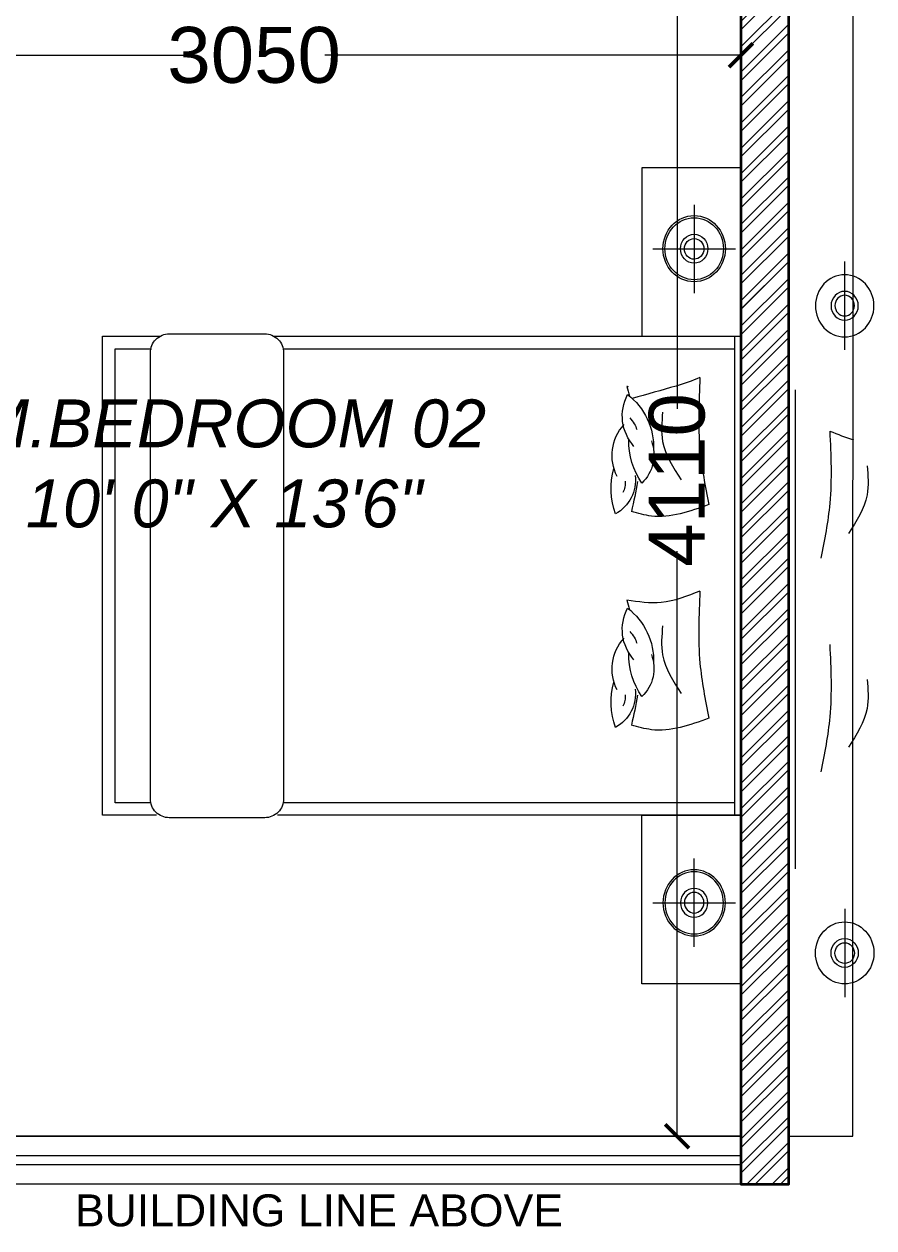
# Model space of a CAD drawing. Header units: millimetres. Extents: x 69529 to 85301, y 41669 to 59279.
# Drawn here: x 82639 to 85301, y 50037 to 53807 of the extents above; entities that cross this region are included whole.
import ezdxf

# ---------------------------------------------------------------- set-up
doc = ezdxf.new("R2010")
doc.units = ezdxf.units.MM
for name, color, linetype, lineweight in [('DA_CARPET AREA RERA', 30, 'Continuous', 9), ('DA_Text 1', 200, 'Continuous', 9), ('DA_TEXT IN SQ.FT', 193, 'Continuous', 9), ('DA_WALL', 7, 'Continuous', 35), ('DA_WINDOW', 4, 'Continuous', 9)]:
    doc.layers.add(name, color=color, linetype=linetype, lineweight=lineweight)
for name, color, linetype, lineweight, true_color in [('DA_DIMENSION', 7, 'Continuous', 5, 0x474747), ('DA_FURNITURE', 7, 'Continuous', 5, 0x666666), ('DA_FURNITURE HIDDEN', 7, 'Continuous', 5, 0x666666), ('DA_HATCH', 7, 'Continuous', 5, 0x545454)]:
    doc.layers.add(name, color=color, linetype=linetype, lineweight=lineweight, true_color=true_color)
doc.styles.add('MtXpl_Arial', font='ArialItalic.ttf')
doc.styles.get("Standard").update_dxf_attribs({"font": 'Arial.ttf'})
doc.dimstyles.get("Standard").update_dxf_attribs({"dimtxt": 0.18, "dimasz": 0.18, "dimexe": 0.18, "dimexo": 0.0625, "dimgap": 0.09, "dimtad": 0, "dimtih": 1, "dimtoh": 1, "dimdec": 4, "dimzin": 0, "dimdsep": 46, "dimtxsty": 'Standard', "dimcen": 0.09, "dimadec": 0, "dimazin": 0, "dimtfac": 1, "dimtdec": 4, "dimtofl": 0, "dimtmove": 0, "dimatfit": 3, "dimfxl": 1, "dimtolj": 1, "dimtzin": 0, "dimarcsym": 0})

# ---------------------------------------------------------------- blocks, each defined once
blk = doc.blocks.new('r6u57i')
at = {"layer": 'DA_FURNITURE'}
for p, q in [((5206.7514, -661.3312), (5205.2886, -661.3312)), ((5205.2886, -661.3312), (5205.2886, -662.8312)), ((5205.3084, -661.3312), (5205.3084, -662.8312)), ((5206.7225, -661.3707), (5205.3084, -661.3707)), ((5205.3084, -662.7917), (5206.7214, -662.7917)), ((5205.2886, -662.8312), (5206.7402, -662.8312))]:
    blk.add_line(p, q, dxfattribs=at)
blk.add_lwpolyline([(5206.7804, -662.8388), (5207.0795, -662.8388, 0.414214), (5207.1387, -662.7796), (5207.1387, -661.3828, 0.414214), (5207.0795, -661.3236), (5206.7804, -661.3236, 0.414214), (5206.7212, -661.3828), (5206.7212, -662.7796, 0.414214)], format="xyb", close=True, dxfattribs=at)
for points in [[(5207.1197, -662.8312), (5207.2886, -662.8312), (5207.2886, -661.3312), (5207.1085, -661.3312)], [(5207.1386, -662.7917), (5207.2492, -662.7917), (5207.2492, -661.3707), (5207.1351, -661.3707)]]:
    blk.add_lwpolyline(points, dxfattribs=at)
for centre, radius, start, end in [((5205.7706, -661.6792), 0.2086, 127.4996, 181.9562), ((5205.5177, -661.5806), 0.1425, 318.0376, 27.9659), ((5205.5499, -661.7044), 0.1425, 332.6513, 42.5796), ((5205.6824, -661.7027), 0.1214, 158.8001, 226.6357), ((5205.4134, -661.6618), 0.2262, 325.17, 1.8099), ((5205.4694, -661.8094), 0.2262, 339.7837, 16.4236), ((5205.7401, -661.7811), 0.1214, 173.4138, 241.2494), ((5205.7706, -662.3479), 0.2086, 127.4996, 181.9562), ((5205.5177, -662.2493), 0.1425, 318.0376, 27.9659), ((5205.5499, -662.3732), 0.1425, 332.6513, 42.5796), ((5205.6824, -662.3714), 0.1214, 158.8001, 226.6357), ((5205.4134, -662.3305), 0.2262, 325.17, 1.8099), ((5205.7401, -662.4498), 0.1214, 173.4138, 241.2494), ((5205.4694, -662.4781), 0.2262, 339.7837, 16.4236)]:
    blk.add_arc(centre, radius, start, end, dxfattribs=at)
for points in [[(5205.417, -661.4603), (5205.417, -661.6863), (5205.3888, -661.8584)], [(5205.5339, -661.569), (5205.5339, -661.6604), (5205.4755, -661.781)], [(5205.3888, -661.8584), (5205.5692, -661.8944), (5205.6319, -661.8797)], [(5205.417, -662.129), (5205.417, -662.3551), (5205.3888, -662.5272)], [(5205.417, -662.129), (5205.5381, -662.165), (5205.6462, -662.1573)], [(5205.5339, -662.2377), (5205.5339, -662.3291), (5205.4755, -662.4498)], [(5205.3888, -662.5272), (5205.5692, -662.5631), (5205.6319, -662.5485)]]:
    blk.add_spline(points, degree=3, dxfattribs=at)
for points, knots in [([(5205.417, -661.4603), (5205.4417, -661.4702), (5205.4665, -661.4802), (5205.4916, -661.4872), (5205.4916, -661.4872), (5205.4916, -661.4872), (5205.4916, -661.4872), (5205.5374, -661.5001), (5205.5833, -661.513), (5205.6291, -661.5259)], [0, 0, 0, 0, 3.967367, 3.967367, 3.967367, 3.968693, 3.968693, 3.968693, 11.226423, 11.226423, 11.226423, 11.226423]), ([(5205.6371, -661.5868), (5205.6318, -661.5926), (5205.622, -661.6035), (5205.617, -661.6172), (5205.6147, -661.6235)], [0, 0, 0, 0, 41.531136, 77.340273, 77.340273, 77.340273, 77.340273]), ([(5205.6517, -661.7848), (5205.6513, -661.7909), (5205.6506, -661.8035), (5205.656, -661.8149), (5205.6588, -661.8208)], [0, 0, 0, 0, 31.960762, 66.266463, 66.266463, 66.266463, 66.266463]), ([(5205.6371, -662.2555), (5205.6318, -662.2613), (5205.622, -662.2722), (5205.617, -662.2859), (5205.6147, -662.2923)], [0, 0, 0, 0, 41.531136, 77.340273, 77.340273, 77.340273, 77.340273]), ([(5205.6517, -662.4536), (5205.6513, -662.4597), (5205.6506, -662.4722), (5205.656, -662.4836), (5205.6588, -662.4896)], [0, 0, 0, 0, 31.960762, 66.266463, 66.266463, 66.266463, 66.266463])]:
    blk.add_open_spline(points, degree=3, knots=knots, dxfattribs=at)
for points in [[(5205.6462, -661.4886), (5205.6433, -661.4986), (5205.6403, -661.5086), (5205.6374, -661.5187)], [(5205.6412, -661.4893), (5205.6429, -661.4891), (5205.6445, -661.4888), (5205.6462, -661.4886)], [(5205.6126, -661.7864), (5205.6176, -661.8175), (5205.6246, -661.8486), (5205.6319, -661.8797)], [(5205.6462, -662.1573), (5205.6433, -662.1673), (5205.6403, -662.1774), (5205.6374, -662.1874)], [(5205.6126, -662.4552), (5205.6176, -662.4862), (5205.6246, -662.5174), (5205.6319, -662.5485)]]:
    blk.add_open_spline(points, degree=3, dxfattribs=at)
blk = doc.blocks.new('A$C3A1814D5')
at = {"layer": 'DA_FURNITURE'}
for p, q in [((12.8, 12.82), (1.13, 1.18)), ((12.43, 1.53), (1.51, 12.47))]:
    blk.add_line(p, q, dxfattribs=at)
at = {"layer": 'DA_FURNITURE', "extrusion": (0, 0, -1)}
for centre, major_axis in [((6.99, 7.02), (4.37, 4.37)), ((6.97, 7), (1.37, 1.36))]:
    blk.add_ellipse(centre, major_axis=major_axis, ratio=0.943982, dxfattribs=at)
for major_axis in [(-4.1, -4.09), (-1.91, -1.91)]:
    blk.add_ellipse((6.99, 7.02), major_axis=major_axis, ratio=0.943982, start_param=3.141593, end_param=9.424778, dxfattribs=at)
blk = doc.blocks.new('_ArchTick')
at = {"color": 0, "linetype": 'ByBlock', "const_width": 0.15}
blk.add_lwpolyline([(-0.5, -0.5), (0.5, 0.5)], dxfattribs=at)
blk = doc.blocks.new('*D195')
at = {"layer": 'DA_DIMENSION', "transparency": 16777216}
for p, q in [((-16158.7, 94761.5), (-16358.8, 94761.5)), ((-16358.6, 94761.5), (-16358.6, 92929.5)), ((-16358.6, 90651.5), (-16358.6, 92483.5)), ((-16158.7, 90651.5), (-16358.8, 90651.5))]:
    blk.add_line(p, q, dxfattribs=at)
at = {"layer": 'Defpoints', "color": 0, "transparency": 16777216}
for p in [(-16158.6, 94761.5), (-16358.6, 90651.5), (-16158.6, 90651.5)]:
    blk.add_point(p, dxfattribs=at)
at = {"layer": 'DA_DIMENSION', "transparency": 16777216, "xscale": 75, "yscale": 75, "zscale": 75}
for p, rotation in [((-16358.6, 94761.5), 90), ((-16358.6, 90651.5), 270)]:
    blk.add_blockref('_ArchTick', p, dxfattribs=dict(at, rotation=rotation))
at = {"layer": 'DA_DIMENSION', "color": 7, "transparency": 16777216, "insert": (-16358.6, 92706.5), "char_height": 175, "attachment_point": 5, "rotation": 90}
blk.add_mtext('\\A1;4110', dxfattribs=at)
blk = doc.blocks.new('*D206')
at = {"layer": 'DA_DIMENSION', "transparency": 16777216}
for p, q in [((-19208.6, 93836.6), (-19208.6, 94036.6)), ((-19208.6, 94036.4), (-17905.5, 94036.4)), ((-16158.6, 94036.4), (-17461.7, 94036.4)), ((-16158.6, 93836.6), (-16158.6, 94036.6))]:
    blk.add_line(p, q, dxfattribs=at)
at = {"layer": 'Defpoints', "color": 0, "transparency": 16777216}
for p in [(-16158.6, 94036.4), (-19208.6, 93836.5), (-16158.6, 93836.5)]:
    blk.add_point(p, dxfattribs=at)
at = {"layer": 'DA_DIMENSION', "transparency": 16777216, "xscale": 75, "yscale": 75, "zscale": 75, "rotation": 180}
blk.add_blockref('_ArchTick', (-19208.6, 94036.4), dxfattribs=at)
at = {"layer": 'DA_DIMENSION', "transparency": 16777216, "xscale": 75, "yscale": 75, "zscale": 75}
blk.add_blockref('_ArchTick', (-16158.6, 94036.4), dxfattribs=at)
at = {"layer": 'DA_DIMENSION', "color": 7, "transparency": 16777216, "insert": (-17683.6, 94036.4), "char_height": 175, "attachment_point": 5}
blk.add_mtext('\\A1;3050', dxfattribs=at)
blk = doc.blocks.new('fsdaafdh')
at = {"layer": 'DA_DIMENSION'}
dim = blk.add_linear_dim(base=(-16358.5903, 90651.52535), p1=(-16158.59418, 94761.52535), p2=(-16158.59418, 90651.52535), angle=90, dimstyle='Standard', dxfattribs=at)
dim.commit()
dim.dimension.update_dxf_attribs({"geometry": '*D195', "text_midpoint": (-16358.5903, 92706.52535)})
dim = blk.add_linear_dim(base=(-16158.59418, 94036.39172), p1=(-19208.59418, 93836.52535), p2=(-16158.59418, 93836.52535), dimstyle='Standard', dxfattribs=at)
dim.commit()
dim.dimension.update_dxf_attribs({"geometry": '*D206', "text_midpoint": (-17683.59418, 94036.39172)})

msp = doc.modelspace()

# ---------------------------------------------------------------- hatches: boundary and pattern name
at = {"layer": 'DA_HATCH'}
h = msp.add_hatch(dxfattribs=at)
h.set_pattern_fill('ANSI32', color=256, scale=150)
h.set_pattern_definition([(45, (101042.82, -215688.83), (-39.774756, 39.774756), []), (45, (101069.34, -215688.83), (-39.774756, 39.774756), [])])
h.paths.add_polyline_path([(78084.22813, 58058.9767), (78084.22813, 54438.9767), (77959.22813, 54438.9767), (77959.22813, 58058.9767), (77649.22813, 58058.9767), (77649.22813, 58208.9767), (77959.22813, 58208.9767), (77959.22813, 58958.9767), (77959.22813, 59108.9767), (78109.22813, 59108.9767), (78109.22813, 58208.9767), (78449.22813, 58208.9767), (78449.22813, 58058.9767)])
h.paths.add_polyline_path([(76589.22813, 58058.9767), (76899.22813, 58058.9767), (76899.22813, 58208.9767), (76614.22813, 58208.9767), (76614.22813, 58958.9767), (76614.22813, 59108.9767), (76464.22813, 59108.9767), (76464.22813, 58058.9767), (76464.22813, 57908.9767), (76589.22813, 57908.9767)])
h.paths.add_polyline_path([(80214.22813, 58058.9767), (80214.22813, 54438.9767), (80339.22813, 54438.9767), (80339.22813, 58058.9767), (80649.22813, 58058.9767), (80649.22813, 58208.9767), (80339.22813, 58208.9767), (80339.22813, 58958.9767), (80339.22813, 59108.9767), (80189.22813, 59108.9767), (80189.22813, 58208.9767), (79849.22813, 58208.9767), (79849.22813, 58058.9767)])
h.paths.add_polyline_path([(81709.22424, 58208.9767), (81709.22813, 58953.9767), (81709.22813, 59108.9767), (81859.22813, 59108.9767), (81859.22813, 58208.9767)])
h.paths.add_polyline_path([(81399.22813, 58058.9767), (81399.22813, 58208.9767), (81709.22813, 58208.9767), (81709.22813, 58058.9767)], flags=17)
h.paths.add_polyline_path([(81834.22813, 57008.9767), (81834.22813, 55458.9767), (81089.22813, 55458.9767), (81089.22813, 55583.9767), (81709.22813, 55583.9767), (81709.22813, 57008.9767)])
h.paths.add_polyline_path([(75709.22813, 54558.9767), (77039.22813, 54558.9767), (77039.22813, 54433.9767), (75709.22813, 54433.9767)])
h.paths.add_polyline_path([(76464.22813, 57008.9767), (76464.22813, 55458.9767), (77209.22813, 55458.9767), (77209.22813, 55583.9767), (76589.22813, 55583.9767), (76589.22813, 57008.9767)])
h.paths.add_polyline_path([(73414.22813, 54558.9767), (73264.22813, 54558.9767), (73264.22813, 56708.9767), (73414.22813, 56708.9767)])
h.paths.add_polyline_path([(73494.22813, 58678.9767), (73414.22813, 58678.9767), (73414.22813, 57908.9767), (73264.22813, 57908.9767), (73264.22813, 59108.9767), (73494.22813, 59108.9767)])
h.paths.add_polyline_path([(80214.22813, 49553.97669), (80214.22813, 50783.9767), (80214.22813, 53508.9767), (81834.22813, 53508.9767), (81834.22813, 53383.9767), (80339.22813, 53383.9767), (80339.22813, 50933.9767), (80649.22813, 50933.9767), (80649.22813, 50783.9767), (80364.22813, 50783.9767), (80364.22813, 47608.95613), (80134.22813, 47608.97669), (80134.22813, 47758.97669), (80214.22812, 47758.97669)])
h.paths.add_polyline_path([(81709.22813, 50933.9767), (81399.22813, 50933.9767), (81399.22813, 50783.9767), (81709.22813, 50783.9767)], flags=17)
h.paths.add_polyline_path([(81709.22813, 50783.9767), (81709.22813, 49703.97669), (81709.22813, 49553.97669), (81859.22813, 49553.97669), (81859.22813, 50173.9767), (81939.22813, 50173.9767), (81939.22813, 50323.9767), (81859.22813, 50323.9767), (81859.22813, 50783.9767)])
h.paths.add_polyline_path([(77299.22813, 47758.9767), (77299.22813, 47608.9767), (76909.22813, 47608.9767), (76909.22813, 47758.9767)])
edge = h.paths.add_edge_path()
edge.add_line((85034.22813, 50163.9767), (85034.22813, 54433.9767))
edge.add_line((85034.22813, 54433.9767), (85034.22813, 54558.9767))
edge.add_line((85034.22813, 54558.9767), (85034.22813, 58828.9767))
edge.add_line((85034.22813, 58828.9767), (84884.22813, 58828.9767))
edge.add_line((84884.22813, 58828.9767), (84884.22813, 54558.9767))
edge.add_line((84884.22813, 54558.9767), (81259.22813, 54558.9767))
edge.add_line((81259.22813, 54558.9767), (81259.22813, 54433.9767))
edge.add_line((81259.22813, 54433.9767), (84884.22813, 54433.9767))
edge.add_line((84884.22813, 54433.9767), (84884.22813, 50173.9767))
edge.add_line((84884.22813, 50173.9767), (85034.22813, 50173.9767))
h.paths.add_polyline_path([(81834.22813, 51983.9767), (81834.22813, 52638.9767), (81709.22813, 52638.9767), (81709.22813, 51983.9767)], flags=17)

# ---------------------------------------------------------------- linework, layer by layer
at = {"layer": 'DA_CARPET AREA RERA'}
msp.add_line((85034.22813, 58678.9767), (85034.22813, 50323.9767), dxfattribs=at)
msp.add_lwpolyline([(74019.22813, 48978.9767), (74169.22813, 48978.9767), (75709.22813, 48978.9767), (75709.02425, 54558.9767), (73414.22813, 54558.9767), (73414.22813, 58678.9767), (76464.22813, 58678.9767), (76464.22813, 58058.9767), (81709.22813, 58058.9767), (81859.22813, 58058.9767), (81859.22813, 58678.9767), (84884.22813, 58678.9767), (84884.22813, 50323.9767), (81859.22813, 50323.9767), (81859.22813, 50933.9767), (80214.22813, 50933.9767), (80214.22812, 47758.97669), (80214.22813, 47608.97669), (77214.22813, 47608.9767), (77214.22813, 47758.9767), (74019.22813, 47758.9767), (74019.22813, 48818.9767)], close=True, dxfattribs=at)
at = {"layer": 'DA_FURNITURE'}
for p, q in [((85034.22352, 52661.14416), (85034.22352, 53188.64646)), ((85209.22352, 52786.73577), (85209.22352, 53063.04964)), ((85034.21429, 52661.14416), (85034.21429, 51161.14416)), ((85053.95114, 52661.14416), (85053.95114, 51161.14416)), ((85034.22813, 51161.15338), (85034.22813, 50633.65107)), ((85209.22813, 51035.56177), (85209.22813, 50759.2479))]:
    msp.add_line(p, q, dxfattribs=at)
at = {"layer": 'DA_FURNITURE', "extrusion": (0, 0, -1)}
for major_axis in [(0, 97.11177), (0, 45.31882)]:
    msp.add_ellipse((85209.22352, 52924.32163), major_axis=major_axis, ratio=0.9439821323, start_param=3.1415926536, end_param=9.4247779608, dxfattribs=at)
msp.add_ellipse((85209.22352, 52924.89271), major_axis=(0, -32.37059), ratio=0.9439821323, dxfattribs=at)
at = {"layer": 'DA_FURNITURE'}
for major_axis in [(0, -97.11177), (0, -45.31882)]:
    msp.add_ellipse((85209.22813, 50897.97591), major_axis=major_axis, ratio=0.9439821323, start_param=3.1415926536, end_param=9.4247779608, dxfattribs=at)
msp.add_ellipse((85209.22813, 50897.40483), major_axis=(0, 32.37059), ratio=0.9439821323, dxfattribs=at)
for points in [[(85162.59116, 52532.03955), (85162.59116, 52306.0009), (85134.36647, 52133.9033)], [(85279.49485, 52423.37005), (85279.49485, 52331.95491), (85221.05154, 52211.28695)], [(85162.59116, 51863.29946), (85162.59116, 51637.26082), (85134.36647, 51465.16321)], [(85279.49485, 51754.62996), (85279.49485, 51663.21482), (85221.05154, 51542.54687)]]:
    msp.add_spline(points, degree=3, dxfattribs=at)
for points in [[(85162.59116, 52532.03955), (85187.33889, 52522.10908), (85212.08663, 52512.1786), (85237.1491, 52505.12947)], [(85237.1491, 52505.12947), (85237.15748, 52505.12712), (85237.16585, 52505.12476), (85237.17423, 52505.12241)]]:
    msp.add_open_spline(points, degree=3, dxfattribs=at)
at = {"layer": 'DA_FURNITURE HIDDEN'}
for points in [[(84884.22946, 53356.47208), (84884.22946, 53356.47208), (84884.22946, 53356.47208), (84884.22946, 53356.46978), (84574.22316, 53356.47439), (84574.22316, 52828.97208), (84884.22946, 52828.9767)], [(84884.22946, 50801.48361), (84884.22946, 50801.48361), (84884.22946, 50801.48361), (84884.22946, 50801.48361), (84574.22316, 50801.479), (84574.22316, 51328.98131), (84884.22946, 51328.9767)]]:
    msp.add_lwpolyline(points, close=True, dxfattribs=at)
at = {"layer": 'DA_HATCH'}
for p, q in [((85234.62643, 54433.7967), (85234.62643, 52379.1586)), ((85034.22813, 53496.34169), (85034.22813, 53709.02306)), ((85234.62643, 50324.1567), (85234.62643, 52378.79479)), ((85034.29063, 50323.9767), (85234.80643, 50323.9767))]:
    msp.add_line(p, q, dxfattribs=at)
at = {"layer": 'DA_HATCH', "linetype": 'Continuous', "ltscale": 2}
for p, q in [((84884.22813, 53788.36142), (85034.22813, 53938.36142)), ((84884.22813, 53735.32841), (85034.22813, 53885.32841)), ((84884.22813, 53708.81191), (85034.22813, 53858.81191)), ((84884.22813, 53655.7789), (85034.22813, 53805.7789)), ((84884.22813, 53629.26239), (85034.22813, 53779.26239)), ((84884.22813, 53576.22938), (85034.22813, 53726.22938)), ((84884.22813, 53549.71288), (85034.22813, 53699.71288)), ((84884.22813, 53496.67987), (85034.22813, 53646.67987)), ((84884.22813, 53470.16337), (85034.22813, 53620.16337)), ((84884.22813, 53417.13036), (85034.22813, 53567.13036)), ((84884.22813, 53390.61385), (85034.22813, 53540.61385)), ((84884.22813, 53337.58085), (85034.22813, 53487.58085)), ((84884.22813, 53311.06434), (85034.22813, 53461.06434)), ((84884.22813, 53258.03133), (85034.22813, 53408.03133)), ((84884.22813, 53231.51483), (85034.22813, 53381.51483)), ((84884.22813, 53178.48182), (85034.22813, 53328.48182)), ((84884.22813, 53151.96532), (85034.22813, 53301.96532)), ((84884.22813, 53098.93231), (85034.22813, 53248.93231)), ((84884.22813, 53072.4158), (85034.22813, 53222.4158)), ((84884.22813, 53019.38279), (85034.22813, 53169.38279)), ((84884.22813, 52992.86629), (85034.22813, 53142.86629)), ((84884.22813, 52939.83328), (85034.22813, 53089.83328)), ((84884.22813, 52913.31678), (85034.22813, 53063.31678)), ((84884.22813, 52860.28377), (85034.22813, 53010.28377)), ((84884.22813, 52833.76726), (85034.22813, 52983.76726)), ((84884.22813, 52780.73426), (85034.22813, 52930.73426)), ((84884.22813, 52754.21775), (85034.22813, 52904.21775)), ((84884.22813, 52701.18474), (85034.22813, 52851.18474)), ((84884.22813, 52674.66824), (85034.22813, 52824.66824)), ((84884.22813, 52621.63523), (85034.22813, 52771.63523)), ((84884.22813, 52595.11873), (85034.22813, 52745.11873)), ((84884.22813, 52542.08572), (85034.22813, 52692.08572)), ((84884.22813, 52515.56921), (85034.22813, 52665.56921)), ((84884.22813, 52462.5362), (85034.22813, 52612.5362)), ((84884.22813, 52436.0197), (85034.22813, 52586.0197)), ((84884.22813, 52382.98669), (85034.22813, 52532.98669)), ((84884.22813, 52356.47019), (85034.22813, 52506.47019)), ((84884.22813, 52303.43718), (85034.22813, 52453.43718)), ((84884.22813, 52276.92067), (85034.22813, 52426.92067)), ((84884.22813, 52223.88767), (85034.22813, 52373.88767)), ((84884.22813, 52197.37116), (85034.22813, 52347.37116)), ((84884.22813, 52144.33815), (85034.22813, 52294.33815)), ((84884.22813, 52117.82165), (85034.22813, 52267.82165)), ((84884.22813, 52064.78864), (85034.22813, 52214.78864)), ((84884.22813, 52038.27214), (85034.22813, 52188.27214)), ((84884.22813, 51985.23913), (85034.22813, 52135.23913)), ((84884.22813, 51958.72262), (85034.22813, 52108.72262)), ((84884.22813, 51905.68961), (85034.22813, 52055.68961)), ((84884.22813, 51879.17311), (85034.22813, 52029.17311)), ((84884.22813, 51826.1401), (85034.22813, 51976.1401)), ((84884.22813, 51799.6236), (85034.22813, 51949.6236)), ((84884.22813, 51746.59059), (85034.22813, 51896.59059)), ((84884.22813, 51720.07408), (85034.22813, 51870.07408)), ((84884.22813, 51667.04107), (85034.22813, 51817.04107)), ((84884.22813, 51640.52457), (85034.22813, 51790.52457)), ((84884.22813, 51587.49156), (85034.22813, 51737.49156)), ((84884.22813, 51560.97506), (85034.22813, 51710.97506)), ((84884.22813, 51507.94205), (85034.22813, 51657.94205)), ((84884.22813, 51481.42554), (85034.22813, 51631.42554)), ((84884.22813, 51428.39254), (85034.22813, 51578.39254)), ((84884.22813, 51401.87603), (85034.22813, 51551.87603)), ((84884.22813, 51348.84302), (85034.22813, 51498.84302)), ((84884.22813, 51322.32652), (85034.22813, 51472.32652)), ((84884.22813, 51269.29351), (85034.22813, 51419.29351)), ((84884.22813, 51242.77701), (85034.22813, 51392.77701)), ((84884.22813, 51189.744), (85034.22813, 51339.744)), ((84884.22813, 51163.22749), (85034.22813, 51313.22749)), ((84884.22813, 51110.19448), (85034.22813, 51260.19448)), ((84884.22813, 51083.67798), (85034.22813, 51233.67798)), ((84884.22813, 51030.64497), (85034.22813, 51180.64497)), ((84884.22813, 51004.12847), (85034.22813, 51154.12847)), ((84884.22813, 50951.09546), (85034.22813, 51101.09546)), ((84884.22813, 50924.57895), (85034.22813, 51074.57895)), ((84884.22813, 50871.54595), (85034.22813, 51021.54595)), ((84884.22813, 50845.02944), (85034.22813, 50995.02944)), ((84884.22813, 50791.99643), (85034.22813, 50941.99643)), ((84884.22813, 50765.47993), (85034.22813, 50915.47993)), ((84884.22813, 50712.44692), (85034.22813, 50862.44692)), ((84884.22813, 50685.93042), (85034.22813, 50835.93042)), ((84884.22813, 50632.89741), (85034.22813, 50782.89741)), ((84884.22813, 50606.3809), (85034.22813, 50756.3809)), ((84884.22813, 50553.34789), (85034.22813, 50703.34789)), ((84884.22813, 50526.83139), (85034.22813, 50676.83139)), ((84884.22813, 50473.79838), (85034.22813, 50623.79838)), ((84884.22813, 50447.28188), (85034.22813, 50597.28188)), ((84884.22813, 50394.24887), (85034.22813, 50544.24887)), ((84884.22813, 50367.73236), (85034.22813, 50517.73236)), ((84884.22813, 50314.69936), (85034.22813, 50464.69936)), ((84884.22813, 50288.18285), (85034.22813, 50438.18285)), ((84884.22813, 50235.14984), (85034.22813, 50385.14984)), ((84884.22813, 50208.63334), (85034.22813, 50358.63334)), ((84902.60449, 50173.9767), (85034.22813, 50305.60033)), ((84929.121, 50173.9767), (85034.22813, 50279.08383)), ((84982.15401, 50173.9767), (85034.22813, 50226.05082)), ((85008.67051, 50173.9767), (85034.22813, 50199.53431))]:
    msp.add_line(p, q, dxfattribs=at)
at = {"layer": 'DA_HATCH'}
for points in [[(85034.40813, 53708.87306), (85034.40813, 53708.81306), (85034.22813, 53708.84306)], [(85234.59643, 50324.1567), (85234.65643, 50324.1567), (85234.62643, 50323.9767)]]:
    msp.add_solid(points, dxfattribs=at)
at = {"layer": 'DA_WALL'}
for p, q in [((84884.22813, 54433.9767), (84884.22813, 50173.9767)), ((85034.22813, 50173.9767), (85034.22813, 54433.9767)), ((84884.22813, 50173.9767), (85034.22813, 50173.9767))]:
    msp.add_line(p, q, dxfattribs=at)
msp.add_lwpolyline([(85034.22813, 54558.9767), (85034.22813, 58828.9767), (84884.22813, 58828.9767), (84884.22813, 54558.9767), (81259.22813, 54558.9767), (81259.22813, 54433.9767), (84884.22813, 54433.9767), (84884.22813, 50173.9767), (85034.22813, 50173.9767), (85034.22813, 54433.9767)], dxfattribs=at)
at = {"layer": 'DA_WINDOW'}
for p, q in [((85034.22813, 50323.9767), (85034.22813, 50173.9767)), ((85034.22813, 50233.97669), (85034.22813, 50263.9767))]:
    msp.add_line(p, q, dxfattribs=at)
for points in [[(84884.22813, 50323.9767), (84884.22813, 50173.9767), (81939.22813, 50173.9767), (81939.22813, 50323.9767)], [(81939.22813, 50263.9767), (84884.22813, 50263.9767), (84884.22813, 50233.9767), (81939.22813, 50233.9767)]]:
    msp.add_lwpolyline(points, close=True, dxfattribs=at)

# ---------------------------------------------------------------- block references
at = {"layer": 'DA_FURNITURE HIDDEN', "extrusion": (0, 0, -1), "zscale": -16.7595958194902}
for p, xscale, yscale, rotation in [((-84737.24568, 52937.06875), 16.75959581949019, 16.75959581949019, 45.04514721320155), ((-84737.24568, 51220.88464), -16.7595958194902, 16.7595958194902, 134.9548527867985)]:
    msp.add_blockref('A$C3A1814D5', p, dxfattribs=dict(at, xscale=xscale, yscale=yscale, rotation=rotation))
at = {"layer": 'DA_FURNITURE HIDDEN', "xscale": -1000, "yscale": 1000, "zscale": 1000}
msp.add_blockref('r6u57i', (5290172.85879, 714160.16825), dxfattribs=at)
at = {"layer": 'DA_HATCH'}
msp.add_blockref('fsdaafdh', (101042.82231, -40327.54866), dxfattribs=at)

# ---------------------------------------------------------------- texts
at = {"layer": 'DA_HATCH', "insert": (85234.62643, 52378.9767), "char_height": 0.18, "attachment_point": 5}
msp.add_mtext('\\A1;4110.0000', dxfattribs=at)
at = {"layer": 'DA_Text 1'}
msp.add_text('BUILDING LINE ABOVE', height=100, dxfattribs=at).set_placement((82797.73823, 50041.82734))
at = {"layer": 'DA_TEXT IN SQ.FT', "style": 'MtXpl_Arial'}
for s, p in [('M.BEDROOM 02', (82479.59798, 52481.14845, 0)), ('10\' 0" X 13\'6"', (82643.7692, 52230.53454, 0))]:
    msp.add_text(s, height=150, dxfattribs=at).set_placement(p)

doc.saveas('drawing.dxf')
